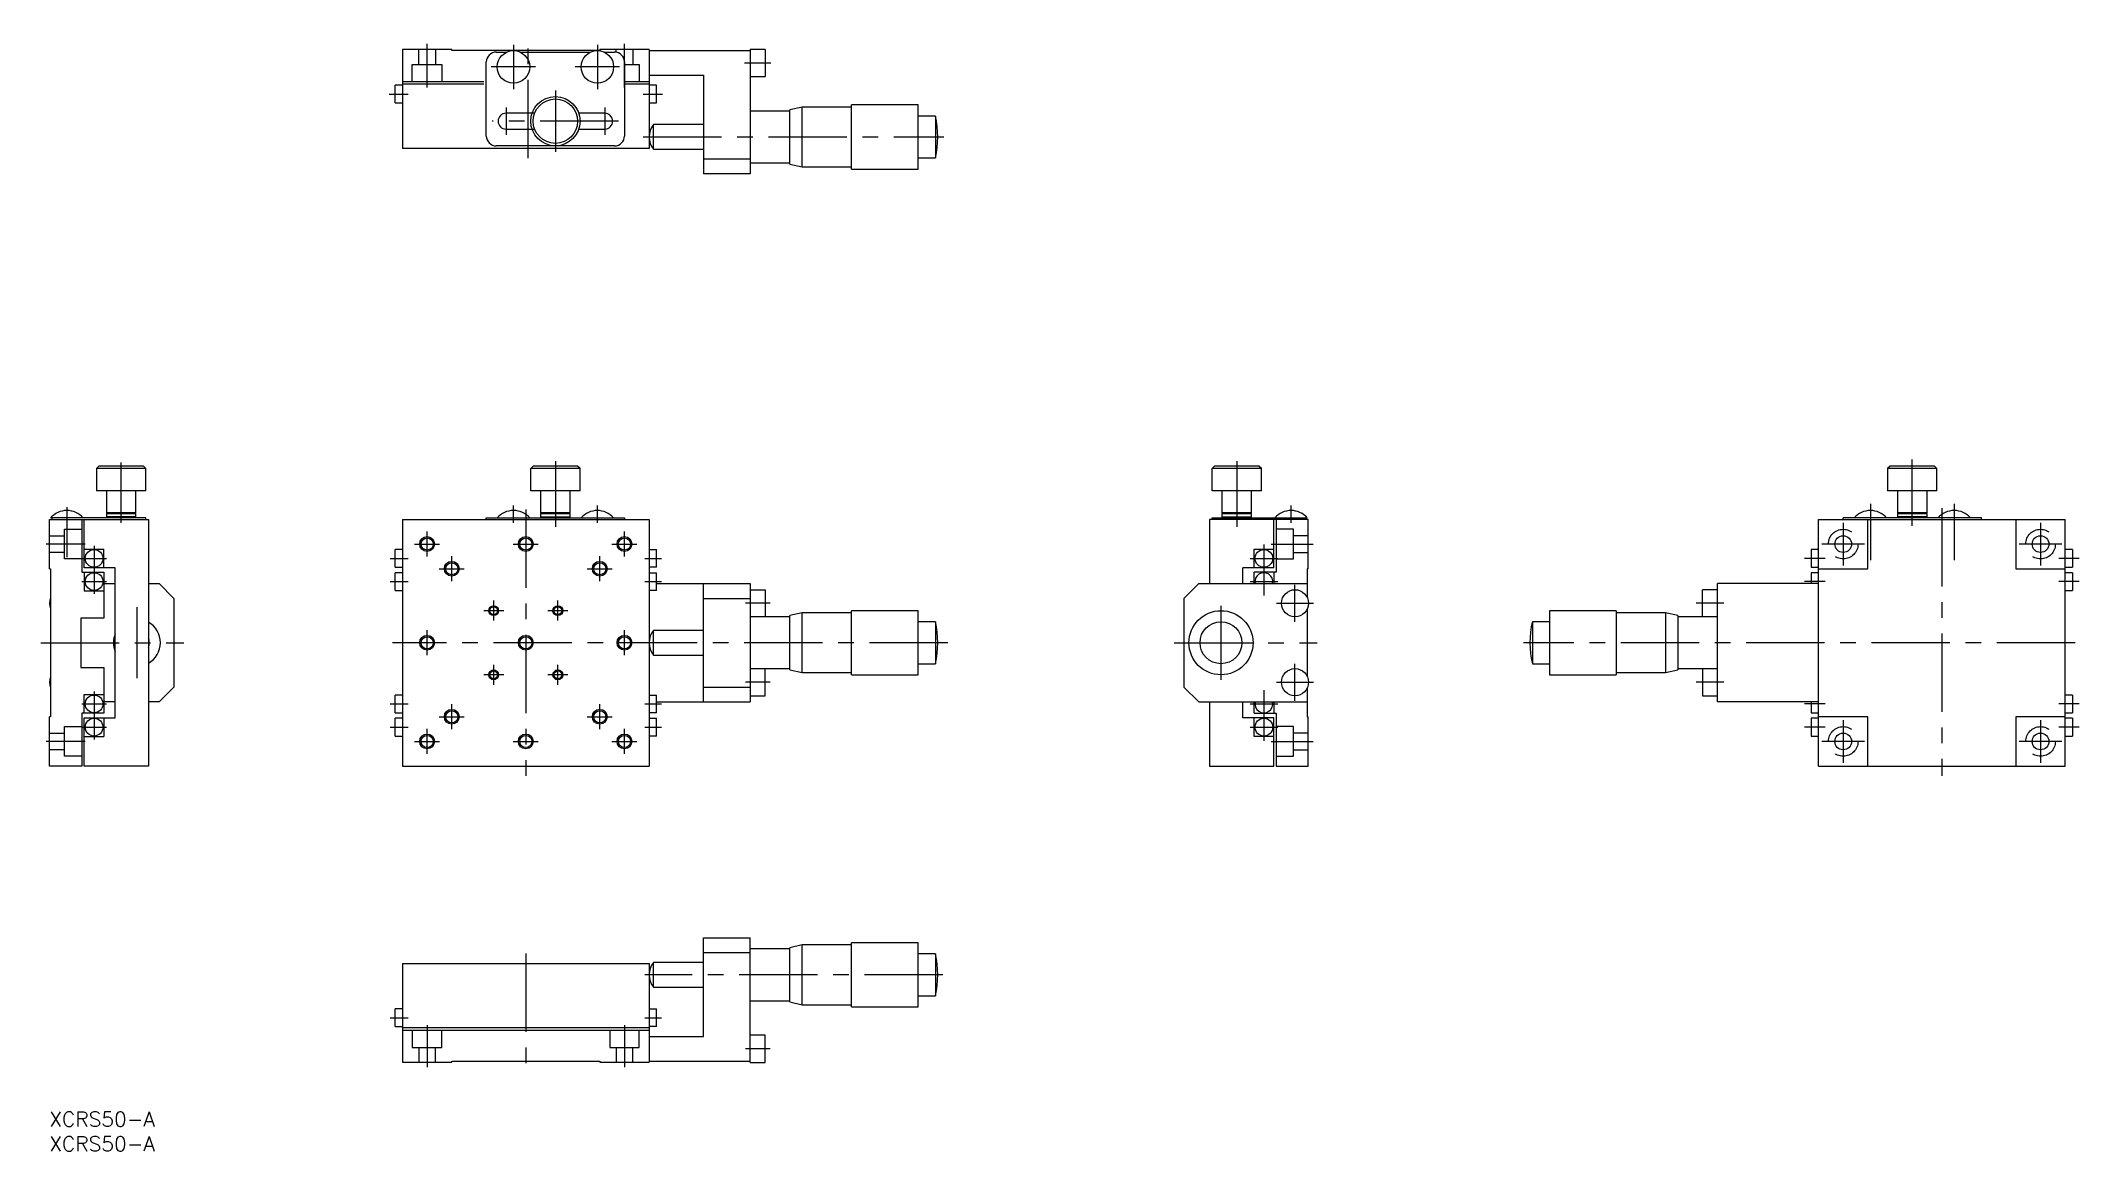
# Model space of a CAD drawing. Extents: x -2 to 411, y -8 to 217.
import ezdxf

# ---------------------------------------------------------------- set-up
doc = ezdxf.new("R2010")
doc.units = 0
doc.header["$LTSCALE"] = 0.5
doc.linetypes.add('CENTER', pattern=[50.8, 31.75, -6.35, 6.35, -6.35])
doc.linetypes.add('DASHED', pattern=[19.05, 12.7, -6.35])
for name, color, linetype in [('MSM_CENTER', 1, 'CENTER'), ('MSM_CONTINUOUS', 7, 'CONTINUOUS'), ('MSM_DASHED', 4, 'DASHED'), ('MSM_NARROW', 5, 'CONTINUOUS'), ('MSM_PART_NUMBER', 7, 'CONTINUOUS')]:
    doc.layers.add(name, color=color, linetype=linetype)
doc.styles.get("Standard").update_dxf_attribs({"font": 'txt.shx', "height": 3, "bigfont": 'bigfont.shx'})

# ---------------------------------------------------------------- blocks, each defined once
blk = doc.blocks.new('*U5')
at = {"layer": 'MSM_PART_NUMBER'}
blk.add_text('XCRS50-A', height=3, dxfattribs=at).set_placement((0, -3))
blk = doc.blocks.new('*U6')
at = {"layer": 'MSM_PART_NUMBER'}
blk.add_text('XCRS50-A', height=3, dxfattribs=at).set_placement((0, -8))

msp = doc.modelspace()

# ---------------------------------------------------------------- linework, layer by layer
at = {"layer": 'MSM_CENTER'}
for p, q in [((76.55, 207.56), (76.55, 216.44)), ((94.05, 216.24), (94.05, 207.26)), ((97.05, 193.25), (97.05, 217.05)), ((111.05, 216.24), (111.05, 207.26)), ((116.55, 207.56), (116.55, 216.44)), ((98.54, 211.75), (89.56, 211.75)), ((115.54, 211.75), (106.56, 211.75)), ((140.86, 212.55), (146.24, 212.55)), ((102.55, 206.94), (102.55, 194.56)), ((68.86, 206.25), (72.74, 206.25)), ((92.55, 203.54), (92.55, 197.96)), ((112.55, 203.54), (112.55, 197.96)), ((120.36, 206.25), (124.24, 206.25)), ((115.34, 200.75), (89.76, 200.75)), ((120.36, 197.55), (181.24, 197.55)), ((14.55, 119.34), (14.55, 131.56)), ((102.55, 131.85), (102.55, 118.55)), ((240.64, 131.85), (240.64, 118.55)), ((377.55, 118.72), (377.55, 132.18)), ((3.55, 122.56), (3.55, 112.38)), ((94.05, 119.35), (94.05, 122.85)), ((96.55, 122.05), (96.55, 68.05)), ((111.05, 119.35), (111.05, 122.85)), ((251.64, 119.35), (251.64, 122.85)), ((369.05, 123.18), (369.05, 111.76)), ((383.55, 122.35), (383.55, 68.05)), ((386.05, 123.18), (386.05, 111.76)), ((76.55, 112.53), (76.55, 117.58)), ((116.55, 112.53), (116.55, 117.58)), ((363.55, 119.38), (363.55, 110.72)), ((403.55, 119.38), (403.55, 110.72)), ((7.26, 115.05), (-0.66, 115.05)), ((6.54, 112.15), (11.56, 112.15)), ((9.05, 114.66), (9.05, 104.94)), ((69.05, 112.15), (72.68, 112.15)), ((74.02, 115.05), (79.07, 115.05)), ((81.55, 107.53), (81.55, 112.58)), ((94.02, 115.05), (99.07, 115.05)), ((111.55, 107.53), (111.55, 112.58)), ((114.02, 115.05), (119.07, 115.05)), ((120.68, 112.15), (124.05, 112.15)), ((243.34, 112.15), (248.94, 112.15)), ((246.14, 114.95), (246.14, 104.65)), ((247.64, 115.05), (256.14, 115.05)), ((359.88, 112.15), (355.72, 112.15)), ((367.88, 115.05), (359.22, 115.05)), ((407.88, 115.05), (399.22, 115.05)), ((411.38, 112.15), (407.22, 112.15)), ((6.54, 107.45), (11.56, 107.45)), ((69.05, 107.45), (72.68, 107.45)), ((79.02, 110.05), (84.07, 110.05)), ((109.02, 110.05), (114.07, 110.05)), ((120.68, 107.45), (124.05, 107.45)), ((243.34, 107.45), (248.94, 107.45)), ((359.88, 107.45), (355.72, 107.45)), ((411.38, 107.45), (407.22, 107.45)), ((90.05, 99.53), (90.05, 103.58)), ((103.05, 99.53), (103.05, 103.58)), ((252.44, 99.3), (252.44, 106.8)), ((17.75, 102.26), (17.75, 87.84)), ((92.07, 101.55), (88.02, 101.55)), ((105.07, 101.55), (101.02, 101.55)), ((146.05, 103.05), (141.05, 103.05)), ((237.44, 102.55), (237.44, 87.55)), ((248.69, 103.05), (256.19, 103.05)), ((339.38, 103.05), (333.72, 103.05)), ((-1.75, 95.05), (27.25, 95.05)), ((182.05, 95.05), (69.55, 95.05)), ((76.55, 92.53), (76.55, 97.58)), ((116.55, 92.53), (116.55, 97.58)), ((227.94, 95.05), (256.94, 95.05)), ((410.55, 95.05), (298.72, 95.05)), ((92.07, 88.55), (88.02, 88.55)), ((90.05, 86.53), (90.05, 90.58)), ((105.07, 88.55), (101.02, 88.55)), ((103.05, 86.53), (103.05, 90.58)), ((146.05, 87.05), (141.05, 87.05)), ((248.69, 87.05), (256.19, 87.05)), ((252.44, 83.3), (252.44, 90.8)), ((339.38, 87.05), (333.72, 87.05)), ((6.54, 82.65), (11.56, 82.65)), ((9.05, 85.16), (9.05, 75.44)), ((69.05, 82.65), (72.68, 82.65)), ((120.68, 82.65), (124.05, 82.65)), ((243.34, 82.65), (248.94, 82.65)), ((246.14, 85.45), (246.14, 75.15)), ((359.88, 82.65), (355.72, 82.65)), ((411.38, 82.65), (407.22, 82.65)), ((79.02, 80.05), (84.07, 80.05)), ((81.55, 77.53), (81.55, 82.58)), ((109.02, 80.05), (114.07, 80.05)), ((111.55, 77.53), (111.55, 82.58)), ((363.55, 79.38), (363.55, 70.72)), ((403.55, 79.38), (403.55, 70.72)), ((7.26, 75.05), (-0.66, 75.05)), ((6.54, 77.95), (11.56, 77.95)), ((69.05, 77.95), (72.68, 77.95)), ((74.02, 75.05), (79.07, 75.05)), ((76.55, 72.53), (76.55, 77.58)), ((94.02, 75.05), (99.07, 75.05)), ((114.02, 75.05), (119.07, 75.05)), ((116.55, 72.53), (116.55, 77.58)), ((120.68, 77.95), (124.05, 77.95)), ((243.34, 77.95), (248.94, 77.95)), ((247.64, 75.05), (256.14, 75.05)), ((359.88, 77.95), (355.72, 77.95)), ((367.88, 75.05), (359.22, 75.05)), ((407.88, 75.05), (399.22, 75.05)), ((411.38, 77.95), (407.22, 77.95)), ((96.55, 32.05), (96.55, 8.25)), ((181.05, 27.75), (120.68, 27.75)), ((69.05, 19.05), (72.68, 19.05)), ((76.55, 17.55), (76.55, 9.05)), ((116.55, 17.55), (116.55, 9.05)), ((120.68, 19.05), (124.05, 19.05)), ((146.05, 12.75), (141.05, 12.75))]:
    msp.add_line(p, q, dxfattribs=at)
at = {"layer": 'MSM_CONTINUOUS'}
for p, q in [((81.55, 215.25), (71.55, 215.25)), ((71.55, 215.25), (71.55, 195.25)), ((81.55, 215.05), (81.55, 215.25)), ((111.55, 215.05), (81.55, 215.05)), ((121.55, 215.25), (111.55, 215.25)), ((111.55, 215.25), (111.55, 215.05)), ((121.55, 215.25), (121.55, 195.25)), ((121.55, 215.05), (142.05, 215.05)), ((145.05, 215.3), (142.05, 215.3)), ((142.05, 215.3), (142.05, 190.05)), ((145.05, 215.3), (145.05, 209.8)), ((88.55, 197.75), (88.55, 212.75)), ((90.55, 214.75), (92.68, 214.75)), ((95.42, 214.75), (109.68, 214.75)), ((112.42, 214.75), (114.55, 214.75)), ((116.55, 212.75), (116.55, 197.75)), ((71.55, 208.05), (70.05, 208.05)), ((70.05, 204.45), (70.05, 208.05)), ((88.05, 208.75), (71.55, 208.75)), ((88.05, 208.25), (71.55, 208.25)), ((121.55, 208.75), (116.55, 208.75)), ((121.55, 208.25), (116.55, 208.25)), ((121.55, 210.05), (132.55, 210.05)), ((123.05, 208.05), (121.55, 208.05)), ((123.05, 204.45), (123.05, 208.05)), ((132.55, 210.05), (132.55, 190.05)), ((142.05, 209.8), (145.05, 209.8)), ((70.05, 204.45), (71.55, 204.45)), ((121.55, 204.45), (123.05, 204.45)), ((150.05, 202.8), (142.05, 202.8)), ((152.55, 203.6), (150.05, 203.05)), ((150.05, 192.05), (150.05, 203.05)), ((162.55, 203.6), (152.55, 203.6)), ((152.55, 191.5), (152.55, 203.6)), ((176.05, 204.05), (162.55, 204.05)), ((162.55, 191.05), (162.55, 204.05)), ((176.05, 191.05), (176.05, 204.05)), ((98.31, 202.35), (92.55, 202.35)), ((92.55, 199.15), (98.31, 199.15)), ((112.55, 202.35), (107.29, 202.35)), ((107.29, 199.15), (112.55, 199.15)), ((132.55, 200.05), (122.45, 200.05)), ((122.45, 195.05), (122.45, 200.05)), ((179.55, 201.8), (176.05, 201.8)), ((179.55, 201.8), (179.55, 193.3)), ((121.55, 195.25), (71.55, 195.25)), ((114.55, 195.75), (90.55, 195.75)), ((122.45, 195.05), (132.55, 195.05)), ((142.05, 193.05), (132.55, 193.05)), ((142.05, 190.05), (132.55, 190.05)), ((142.05, 192.3), (150.05, 192.3)), ((150.05, 192.05), (152.55, 191.5)), ((152.55, 191.5), (162.55, 191.5)), ((162.55, 191.05), (176.05, 191.05)), ((176.05, 193.3), (179.55, 193.3)), ((10.05, 130.85), (9.55, 130.35)), ((9.55, 130.35), (9.55, 125.85)), ((19.55, 130.35), (9.55, 130.35)), ((19.05, 130.85), (10.05, 130.85)), ((19.55, 130.35), (19.05, 130.85)), ((19.55, 125.85), (19.55, 130.35)), ((97.55, 130.35), (98.05, 130.85)), ((97.55, 125.85), (97.55, 130.35)), ((107.55, 130.35), (97.55, 130.35)), ((107.05, 130.85), (98.05, 130.85)), ((107.55, 130.35), (107.05, 130.85)), ((107.55, 125.85), (107.55, 130.35)), ((235.64, 130.35), (236.14, 130.85)), ((235.64, 125.85), (235.64, 130.35)), ((245.64, 130.35), (235.64, 130.35)), ((245.14, 130.85), (236.14, 130.85)), ((245.64, 130.35), (245.14, 130.85)), ((245.64, 125.85), (245.64, 130.35)), ((373.05, 130.85), (372.55, 130.35)), ((372.55, 130.35), (372.55, 125.85)), ((382.55, 130.35), (372.55, 130.35)), ((382.05, 130.85), (373.05, 130.85)), ((382.55, 130.35), (382.05, 130.85)), ((382.55, 125.85), (382.55, 130.35)), ((19.55, 125.85), (9.55, 125.85)), ((11.55, 125.85), (11.55, 121.35)), ((17.55, 121.35), (17.55, 125.85)), ((107.55, 125.85), (97.55, 125.85)), ((99.55, 125.85), (99.55, 121.35)), ((105.55, 121.35), (105.55, 125.85)), ((245.64, 125.85), (235.64, 125.85)), ((237.64, 125.85), (237.64, 121.35)), ((243.64, 121.35), (243.64, 125.85)), ((382.55, 125.85), (372.55, 125.85)), ((374.55, 125.85), (374.55, 121.35)), ((380.55, 121.35), (380.55, 125.85)), ((0.05, 120.05), (20.05, 120.05)), ((0.05, 110.05), (0.05, 120.05)), ((19.55, 120.35), (0.25, 120.35)), ((0.55, 120.05), (0.55, 120.35)), ((6.55, 120.05), (6.55, 109.35)), ((7.05, 110.25), (7.05, 120.05)), ((11.75, 121.35), (11.55, 121.15)), ((17.55, 121.35), (11.55, 121.35)), ((11.55, 121.15), (11.55, 120.55)), ((17.55, 121.15), (11.55, 121.15)), ((11.55, 120.55), (11.75, 120.35)), ((17.55, 120.55), (11.55, 120.55)), ((17.55, 121.15), (17.35, 121.35)), ((17.35, 120.35), (17.55, 120.55)), ((17.55, 120.55), (17.55, 121.15)), ((19.55, 120.05), (19.55, 120.35)), ((20.05, 120.05), (20.05, 70.05)), ((71.55, 120.05), (121.55, 120.05)), ((71.55, 120.05), (71.55, 70.05)), ((88.55, 120.05), (88.55, 120.35)), ((88.55, 120.35), (116.55, 120.35)), ((99.75, 121.35), (99.55, 121.15)), ((105.55, 121.35), (99.55, 121.35)), ((99.55, 121.15), (99.55, 120.55)), ((105.55, 121.15), (99.55, 121.15)), ((99.55, 120.55), (99.75, 120.35)), ((99.55, 120.55), (105.55, 120.55)), ((105.55, 121.15), (105.35, 121.35)), ((105.35, 120.35), (105.55, 120.55)), ((105.55, 120.55), (105.55, 121.15)), ((116.55, 120.35), (116.55, 120.05)), ((121.55, 120.05), (121.55, 70.05)), ((235.14, 120.05), (235.14, 107.05)), ((255.14, 120.05), (235.14, 120.05)), ((235.64, 120.05), (235.64, 120.35)), ((235.64, 120.35), (254.94, 120.35)), ((237.84, 121.35), (237.64, 121.15)), ((243.64, 121.35), (237.64, 121.35)), ((237.64, 121.15), (237.64, 120.55)), ((243.64, 121.15), (237.64, 121.15)), ((237.64, 120.55), (237.84, 120.35)), ((237.64, 120.55), (243.64, 120.55)), ((243.64, 121.15), (243.44, 121.35)), ((243.44, 120.35), (243.64, 120.55)), ((243.64, 120.55), (243.64, 121.15)), ((248.14, 110.25), (248.14, 120.05)), ((248.64, 120.05), (248.64, 109.35)), ((254.64, 120.35), (254.64, 120.05)), ((255.14, 110.05), (255.14, 120.05)), ((358.55, 70.05), (358.55, 120.05)), ((358.55, 120.05), (408.55, 120.05)), ((363.55, 120.05), (363.55, 120.35)), ((391.55, 120.35), (363.55, 120.35)), ((368.55, 110.05), (368.55, 120.05)), ((374.75, 121.35), (374.55, 121.15)), ((380.55, 121.35), (374.55, 121.35)), ((374.55, 121.15), (374.55, 120.55)), ((380.55, 121.15), (374.55, 121.15)), ((374.55, 120.55), (374.75, 120.35)), ((380.55, 120.55), (374.55, 120.55)), ((380.55, 121.15), (380.35, 121.35)), ((380.35, 120.35), (380.55, 120.55)), ((380.55, 120.55), (380.55, 121.15)), ((391.55, 120.05), (391.55, 120.35)), ((398.55, 120.05), (398.55, 110.05)), ((408.55, 70.05), (408.55, 120.05)), ((7.05, 114.05), (11.05, 114.05)), ((11.05, 110.25), (11.05, 114.05)), ((71.55, 113.95), (70.05, 113.95)), ((70.05, 110.35), (70.05, 113.95)), ((121.55, 113.95), (123.05, 113.95)), ((123.05, 110.35), (123.05, 113.95)), ((244.14, 114.05), (248.14, 114.05)), ((244.14, 110.25), (244.14, 114.05)), ((358.55, 113.95), (357.05, 113.95)), ((357.05, 113.95), (357.05, 110.35)), ((410.05, 113.95), (408.55, 113.95)), ((410.05, 113.95), (410.05, 110.35)), ((0.05, 110.05), (0.25, 110.05)), ((0.25, 110.05), (0.25, 80.05)), ((6.55, 109.35), (11.05, 109.35)), ((13.35, 110.25), (7.05, 110.25)), ((7.05, 109.35), (7.05, 105.55)), ((11.05, 109.35), (11.05, 100.05)), ((13.35, 79.85), (13.35, 110.25)), ((70.05, 110.35), (71.55, 110.35)), ((71.55, 109.25), (70.05, 109.25)), ((70.05, 105.65), (70.05, 109.25)), ((123.05, 110.35), (121.55, 110.35)), ((121.55, 109.25), (123.05, 109.25)), ((123.05, 105.65), (123.05, 109.25)), ((248.14, 110.25), (241.84, 110.25)), ((241.84, 107.05), (241.84, 110.25)), ((244.14, 107.05), (244.14, 109.35)), ((248.64, 109.35), (244.14, 109.35)), ((248.14, 109.35), (248.14, 107.05)), ((255.14, 110.05), (254.94, 110.05)), ((254.94, 110.05), (254.94, 104.2)), ((357.05, 110.35), (358.55, 110.35)), ((358.55, 109.25), (357.05, 109.25)), ((357.05, 109.25), (357.05, 107.05)), ((358.55, 110.05), (368.55, 110.05)), ((398.55, 110.05), (408.55, 110.05)), ((408.55, 110.35), (410.05, 110.35)), ((410.05, 109.25), (408.55, 109.25)), ((410.05, 109.25), (410.05, 105.65)), ((7.05, 105.55), (11.05, 105.55)), ((11.05, 107.05), (13.35, 107.05)), ((20.05, 107.05), (22.25, 107.05)), ((22.25, 107.05), (25.25, 104.05)), ((25.25, 104.05), (25.25, 86.05)), ((70.05, 105.65), (71.55, 105.65)), ((123.05, 105.65), (121.55, 105.65)), ((123.05, 107.05), (142.05, 107.05)), ((132.55, 83.05), (132.55, 107.05)), ((132.55, 104.05), (142.05, 104.05)), ((142.05, 107.05), (142.05, 83.05)), ((142.05, 105.8), (145.05, 105.8)), ((145.05, 105.8), (145.05, 100.3)), ((229.94, 104.05), (232.94, 107.05)), ((229.94, 104.05), (229.94, 86.05)), ((232.94, 107.05), (254.94, 107.05)), ((338.05, 105.8), (335.05, 105.8)), ((335.05, 100.3), (335.05, 105.8)), ((358.55, 107.05), (338.05, 107.05)), ((338.05, 83.05), (338.05, 107.05)), ((408.55, 105.65), (410.05, 105.65)), ((11.05, 100.05), (6.35, 100.05)), ((6.35, 100.05), (6.35, 90.05)), ((150.05, 100.3), (142.05, 100.3)), ((152.55, 101.1), (150.05, 100.55)), ((150.05, 89.55), (150.05, 100.55)), ((162.55, 101.1), (152.55, 101.1)), ((152.55, 89), (152.55, 101.1)), ((176.05, 101.55), (162.55, 101.55)), ((162.55, 88.55), (162.55, 101.55)), ((176.05, 88.55), (176.05, 101.55)), ((179.55, 99.3), (176.05, 99.3)), ((179.55, 99.3), (179.55, 90.8)), ((254.94, 101.9), (254.94, 88.2)), ((304.05, 99.3), (300.55, 99.3)), ((300.55, 99.3), (300.55, 90.8)), ((317.55, 101.55), (304.05, 101.55)), ((304.05, 101.55), (304.05, 88.55)), ((317.55, 101.55), (317.55, 88.55)), ((327.55, 101.1), (317.55, 101.1)), ((330.05, 100.55), (327.55, 101.1)), ((327.55, 101.1), (327.55, 89)), ((330.05, 100.55), (330.05, 89.55)), ((338.05, 100.3), (330.05, 100.3)), ((132.55, 97.55), (122.45, 97.55)), ((122.45, 92.55), (122.45, 97.55)), ((122.45, 92.55), (132.55, 92.55)), ((6.35, 90.05), (11.05, 90.05)), ((11.05, 90.05), (11.05, 80.75)), ((142.05, 89.8), (150.05, 89.8)), ((145.05, 84.3), (145.05, 89.8)), ((150.05, 89.55), (152.55, 89)), ((152.55, 89), (162.55, 89)), ((162.55, 88.55), (176.05, 88.55)), ((176.05, 90.8), (179.55, 90.8)), ((300.55, 90.8), (304.05, 90.8)), ((304.05, 88.55), (317.55, 88.55)), ((317.55, 89), (327.55, 89)), ((327.55, 89), (330.05, 89.55)), ((330.05, 89.8), (338.05, 89.8)), ((335.05, 89.8), (335.05, 84.3)), ((7.05, 84.55), (11.05, 84.55)), ((7.05, 80.75), (7.05, 84.55)), ((13.35, 83.05), (11.05, 83.05)), ((22.25, 83.05), (20.05, 83.05)), ((25.25, 86.05), (22.25, 83.05)), ((71.55, 84.45), (70.05, 84.45)), ((70.05, 80.85), (70.05, 84.45)), ((121.55, 84.45), (123.05, 84.45)), ((123.05, 80.85), (123.05, 84.45)), ((123.05, 83.05), (142.05, 83.05)), ((132.55, 86.05), (142.05, 86.05)), ((142.05, 84.3), (145.05, 84.3)), ((232.94, 83.05), (229.94, 86.05)), ((232.94, 83.05), (254.94, 83.05)), ((235.14, 83.05), (235.14, 70.05)), ((241.84, 79.85), (241.84, 83.05)), ((244.14, 80.75), (244.14, 83.05)), ((248.14, 83.05), (248.14, 80.75)), ((254.94, 85.9), (254.94, 80.05)), ((335.05, 84.3), (338.05, 84.3)), ((358.55, 83.05), (338.05, 83.05)), ((357.05, 83.05), (357.05, 80.85)), ((410.05, 84.45), (408.55, 84.45)), ((410.05, 84.45), (410.05, 80.85)), ((0.05, 70.05), (0.05, 80.05)), ((0.25, 80.05), (0.05, 80.05)), ((11.05, 80.75), (6.55, 80.75)), ((6.55, 80.75), (6.55, 70.05)), ((7.05, 70.05), (7.05, 79.85)), ((7.05, 79.85), (13.35, 79.85)), ((11.05, 79.85), (11.05, 76.05)), ((70.05, 80.85), (71.55, 80.85)), ((71.55, 79.75), (70.05, 79.75)), ((70.05, 76.15), (70.05, 79.75)), ((123.05, 80.85), (121.55, 80.85)), ((121.55, 79.75), (123.05, 79.75)), ((123.05, 76.15), (123.05, 79.75)), ((248.14, 79.85), (241.84, 79.85)), ((244.14, 80.75), (248.64, 80.75)), ((244.14, 76.05), (244.14, 79.85)), ((248.14, 70.05), (248.14, 79.85)), ((248.64, 80.75), (248.64, 70.05)), ((254.94, 80.05), (255.14, 80.05)), ((255.14, 70.05), (255.14, 80.05)), ((357.05, 80.85), (358.55, 80.85)), ((358.55, 79.75), (357.05, 79.75)), ((357.05, 79.75), (357.05, 76.15)), ((368.55, 80.05), (358.55, 80.05)), ((368.55, 70.05), (368.55, 80.05)), ((408.55, 80.05), (398.55, 80.05)), ((398.55, 80.05), (398.55, 70.05)), ((408.55, 80.85), (410.05, 80.85)), ((410.05, 79.75), (408.55, 79.75)), ((410.05, 79.75), (410.05, 76.15)), ((7.05, 76.05), (11.05, 76.05)), ((70.05, 76.15), (71.55, 76.15)), ((123.05, 76.15), (121.55, 76.15)), ((248.14, 76.05), (244.14, 76.05)), ((357.05, 76.15), (358.55, 76.15)), ((408.55, 76.15), (410.05, 76.15)), ((6.55, 70.05), (0.05, 70.05)), ((20.05, 70.05), (7.05, 70.05)), ((71.55, 70.05), (121.55, 70.05)), ((235.14, 70.05), (248.14, 70.05)), ((248.64, 70.05), (255.14, 70.05)), ((358.55, 70.05), (408.55, 70.05)), ((132.55, 35.25), (142.05, 35.25)), ((132.55, 15.25), (132.55, 35.25)), ((142.05, 10), (142.05, 35.25)), ((152.55, 33.8), (150.05, 33.25)), ((150.05, 22.25), (150.05, 33.25)), ((162.55, 33.8), (152.55, 33.8)), ((152.55, 21.7), (152.55, 33.8)), ((176.05, 34.25), (162.55, 34.25)), ((162.55, 21.25), (162.55, 34.25)), ((176.05, 21.25), (176.05, 34.25)), ((71.55, 30.05), (121.55, 30.05)), ((71.55, 30.05), (71.55, 10.05)), ((121.55, 30.05), (121.55, 10.05)), ((132.55, 30.25), (122.45, 30.25)), ((122.45, 25.25), (122.45, 30.25)), ((132.55, 32.25), (142.05, 32.25)), ((150.05, 33), (142.05, 33)), ((179.55, 32), (176.05, 32)), ((179.55, 32), (179.55, 23.5)), ((122.45, 25.25), (132.55, 25.25)), ((71.55, 20.85), (70.05, 20.85)), ((70.05, 17.25), (70.05, 20.85)), ((121.55, 20.85), (123.05, 20.85)), ((123.05, 17.25), (123.05, 20.85)), ((142.05, 22.5), (150.05, 22.5)), ((150.05, 22.25), (152.55, 21.7)), ((152.55, 21.7), (162.55, 21.7)), ((162.55, 21.25), (176.05, 21.25)), ((176.05, 23.5), (179.55, 23.5)), ((70.05, 17.25), (71.55, 17.25)), ((71.55, 17.05), (121.55, 17.05)), ((71.55, 16.55), (121.55, 16.55)), ((123.05, 17.25), (121.55, 17.25)), ((121.55, 15.25), (132.55, 15.25)), ((145.05, 15.5), (142.05, 15.5)), ((145.05, 10), (145.05, 15.5)), ((71.55, 10.05), (81.55, 10.05)), ((81.55, 10.25), (111.55, 10.25)), ((81.55, 10.05), (81.55, 10.25)), ((111.55, 10.25), (111.55, 10.05)), ((111.55, 10.05), (121.55, 10.05)), ((121.55, 10.25), (142.05, 10.25)), ((142.05, 10), (145.05, 10))]:
    msp.add_line(p, q, dxfattribs=at)
for centre, radius in [((94.05, 211.75), 3.3), ((111.05, 211.75), 3.3), ((102.55, 200.75), 5), ((102.55, 200.75), 4.5), ((76.55, 115.05), 1.23), ((96.55, 115.05), 1.23), ((116.55, 115.05), 1.23), ((363.55, 115.05), 1.7), ((403.55, 115.05), 1.7), ((9.05, 112.15), 1.8), ((246.14, 112.15), 1.8), ((9.05, 107.45), 1.8), ((81.55, 110.05), 1.23), ((111.55, 110.05), 1.23), ((252.44, 103.05), 2.75), ((90.05, 101.55), 0.783), ((103.05, 101.55), 0.783), ((237.44, 95.05), 6.5), ((237.44, 95.05), 4.25), ((76.55, 95.05), 1.23), ((96.55, 95.05), 1.23), ((116.55, 95.05), 1.23), ((90.05, 88.55), 0.783), ((103.05, 88.55), 0.783), ((252.44, 87.05), 2.75), ((9.05, 82.65), 1.8), ((9.05, 77.95), 1.8), ((81.55, 80.05), 1.23), ((111.55, 80.05), 1.23), ((246.14, 77.95), 1.8), ((76.55, 75.05), 1.23), ((96.55, 75.05), 1.23), ((116.55, 75.05), 1.23), ((363.55, 75.05), 1.7), ((403.55, 75.05), 1.7)]:
    msp.add_circle(centre, radius, dxfattribs=at)
for centre, radius, start, end in [((90.55, 212.75), 2, 90, 180), ((114.55, 212.75), 2, 0, 90), ((92.55, 200.75), 1.6, 90, 270), ((112.55, 200.75), 1.6, 270, 90), ((125.47, 197.55), 3.92, 140.4022, 219.5978), ((161.74, 197.55), 18.31, 346.5803, 13.4197), ((90.55, 197.75), 2, 180, 270), ((114.55, 197.75), 2, 270, 0), ((3.55, 117.47), 4.38, 41.1121, 138.8879), ((94.05, 117.48), 4.37, 41.0348, 138.9652), ((111.05, 117.48), 4.37, 41.0348, 138.9652), ((251.64, 117.48), 4.37, 41.0348, 138.9652), ((369.05, 117.47), 4.38, 41.1121, 138.8879), ((386.05, 117.47), 4.38, 41.1121, 138.8879), ((246.14, 107.45), 1.8, 347.1604, 192.8396), ((2.75, 103.05), 2.75, 155.38, 204.62), ((17.75, 95.05), 4.75, 298.9608, 61.0392), ((161.74, 95.05), 18.31, 346.5803, 13.4197), ((318.36, 95.05), 18.31, 166.5803, 193.4197), ((17.75, 95.05), 4.75, 157.8676, 202.1324), ((17.75, 95.05), 2.5, 336.9261, 23.0739), ((125.47, 95.05), 3.92, 140.4022, 219.5977), ((2.75, 87.05), 2.75, 155.38, 204.62), ((246.14, 82.65), 1.8, 167.1604, 12.8396), ((125.47, 27.75), 3.92, 140.4022, 219.5977), ((161.74, 27.75), 18.31, 346.5803, 13.4197)]:
    msp.add_arc(centre, radius, start, end, dxfattribs=at)
at = {"layer": 'MSM_DASHED'}
for p, q in [((74.85, 212.25), (74.85, 215.25)), ((78.25, 215.25), (78.25, 212.25)), ((114.85, 214.73), (114.85, 215.25)), ((118.25, 215.25), (118.25, 212.25)), ((73.55, 212.25), (79.55, 212.25)), ((73.55, 208.75), (73.55, 212.25)), ((79.55, 212.25), (79.55, 208.75)), ((116.55, 212.25), (119.55, 212.25)), ((119.55, 212.25), (119.55, 208.75)), ((0.05, 116.75), (3.05, 116.75)), ((3.05, 112.05), (3.05, 118.05)), ((3.05, 118.05), (6.55, 118.05)), ((252.14, 118.05), (248.64, 118.05)), ((252.14, 112.05), (252.14, 118.05)), ((255.14, 116.75), (252.14, 116.75)), ((3.05, 113.35), (0.05, 113.35)), ((6.55, 112.05), (3.05, 112.05)), ((248.64, 112.05), (252.14, 112.05)), ((252.14, 113.35), (255.14, 113.35)), ((0.05, 76.75), (3.05, 76.75)), ((3.05, 72.05), (3.05, 78.05)), ((3.05, 78.05), (6.55, 78.05)), ((252.14, 78.05), (248.64, 78.05)), ((252.14, 72.05), (252.14, 78.05)), ((255.14, 76.75), (252.14, 76.75)), ((3.05, 73.35), (0.05, 73.35)), ((6.55, 72.05), (3.05, 72.05)), ((248.64, 72.05), (252.14, 72.05)), ((252.14, 73.35), (255.14, 73.35)), ((73.55, 16.55), (73.55, 13.05)), ((79.55, 13.05), (79.55, 16.55)), ((113.55, 16.55), (113.55, 13.05)), ((119.55, 13.05), (119.55, 16.55)), ((73.55, 13.05), (79.55, 13.05)), ((74.85, 13.05), (74.85, 10.05)), ((78.25, 10.05), (78.25, 13.05)), ((113.55, 13.05), (119.55, 13.05)), ((114.85, 13.05), (114.85, 10.05)), ((118.25, 10.05), (118.25, 13.05))]:
    msp.add_line(p, q, dxfattribs=at)
for centre in [(363.55, 115.05), (403.55, 115.05), (363.55, 75.05), (403.55, 75.05)]:
    msp.add_circle(centre, 3, dxfattribs=at)
at = {"layer": 'MSM_NARROW'}
for centre, radius in [((76.55, 115.05), 1.5), ((96.55, 115.05), 1.5), ((116.55, 115.05), 1.5), ((81.55, 110.05), 1.5), ((111.55, 110.05), 1.5), ((90.05, 101.55), 1), ((103.05, 101.55), 1), ((76.55, 95.05), 1.5), ((96.55, 95.05), 1.5), ((116.55, 95.05), 1.5), ((90.05, 88.55), 1), ((103.05, 88.55), 1), ((81.55, 80.05), 1.5), ((111.55, 80.05), 1.5), ((76.55, 75.05), 1.5), ((96.55, 75.05), 1.5), ((116.55, 75.05), 1.5)]:
    msp.add_circle(centre, radius, dxfattribs=at)

# ---------------------------------------------------------------- block references
at = {"layer": 'MSM_CONTINUOUS'}
for name in ['*U5', '*U6']:
    msp.add_blockref(name, (0, 0), dxfattribs=at)

doc.saveas('drawing.dxf')
